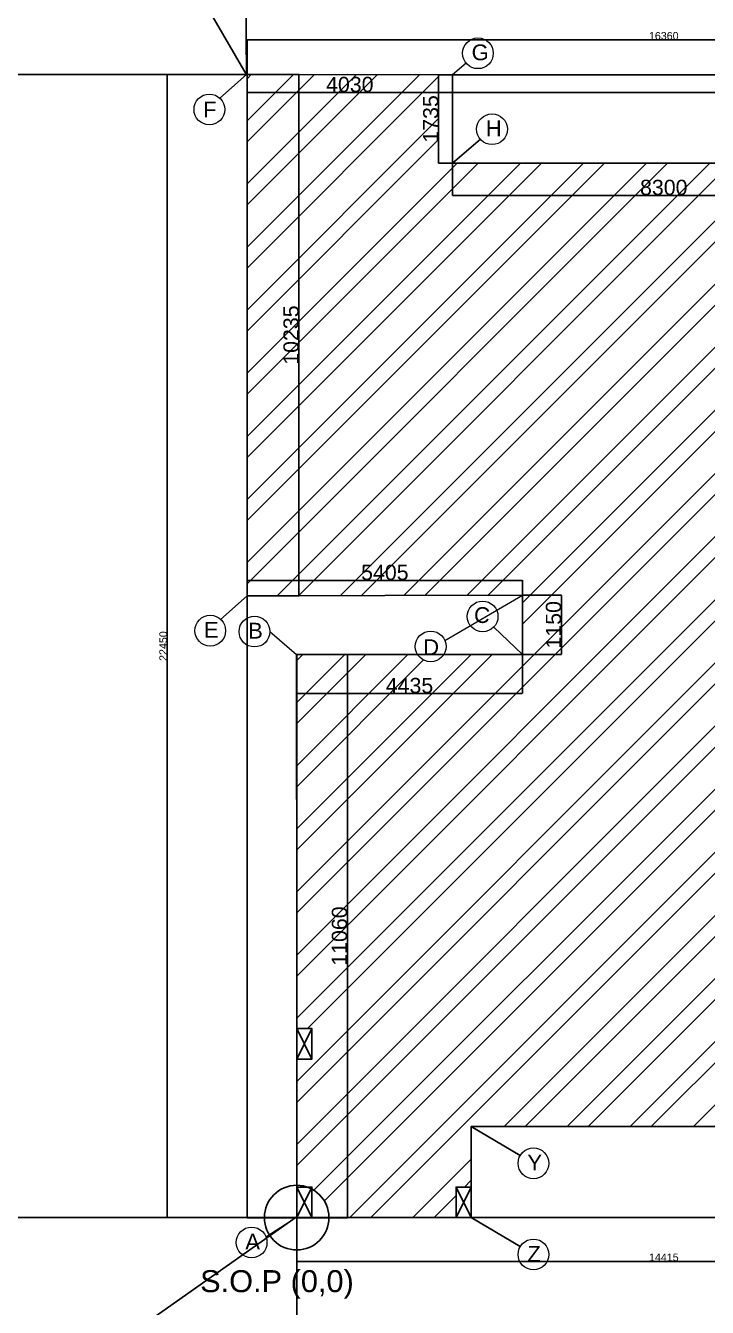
# Model space of a CAD drawing. Header units: millimetres. Extents: x -1932176 to 78768, y -1967 to 1266654.
# Drawn here: x -205223 to -191835, y 476025 to 501186 of the extents above; entities that cross this region are included whole.
import ezdxf

# ---------------------------------------------------------------- set-up
doc = ezdxf.new("R2010")
doc.units = ezdxf.units.MM
doc.linetypes.add('DASHDOTX2', pattern=[50.8, 25.4, -12.7, 0, -12.7])
doc.styles.get("Standard").update_dxf_attribs({"font": 'arial.ttf'})
doc.dimstyles.new('ISO-25', dxfattribs={"dimtxt": 150, "dimasz": 2.5, "dimexe": 1.25, "dimexo": 0.625, "dimtad": 1, "dimtxsty": 'Standard', "dimcen": 2.5, "dimadec": 0, "dimazin": 0, "dimtfac": 1, "dimtmove": 0, "dimatfit": 3, "dimfxl": 1, "dimarcsym": 0})

# ---------------------------------------------------------------- blocks, each defined once
blk = doc.blocks.new('*D75')
at = {"color": 0, "lineweight": -2, "ltscale": 30, "transparency": 16777216}
for p, q in [((-215544, 478380), (-215544, 477786)), ((-199536, 477787), (-215542, 477787)), ((-199534, 477788), (-199534, 477789))]:
    blk.add_line(p, q, dxfattribs=at)
at = {"color": 0, "ltscale": 30, "transparency": 16777216}
for points in [[(-215542, 477788), (-215542, 477787), (-215544, 477787)], [(-199536, 477788), (-199536, 477787), (-199534, 477787)]]:
    blk.add_solid(points, dxfattribs=at)
at = {"layer": 'Defpoints', "color": 0, "ltscale": 30, "transparency": 16777216}
for p in [(-215544, 478381), (-215544, 477787), (-199534, 477787)]:
    blk.add_point(p, dxfattribs=at)
at = {"color": 0, "ltscale": 30, "transparency": 16777216, "insert": (-207539, 477951), "char_height": 300, "attachment_point": 5}
blk.add_mtext('1610', dxfattribs=at)
blk = doc.blocks.new('*D76')
at = {"color": 0, "lineweight": -2, "ltscale": 30, "transparency": 16777216}
for p, q in [((-199537, 477787), (-199900, 477787)), ((-199899, 477785), (-199899, 466790)), ((-199537, 466787), (-199900, 466787))]:
    blk.add_line(p, q, dxfattribs=at)
at = {"color": 0, "ltscale": 30, "transparency": 16777216}
for points in [[(-199899, 477785), (-199898, 477785), (-199899, 477787)], [(-199899, 466790), (-199898, 466790), (-199899, 466787)]]:
    blk.add_solid(points, dxfattribs=at)
at = {"layer": 'Defpoints', "color": 0, "ltscale": 30, "transparency": 16777216}
for p in [(-199536, 477787), (-199899, 466787), (-199536, 466787)]:
    blk.add_point(p, dxfattribs=at)
at = {"color": 0, "ltscale": 30, "transparency": 16777216, "insert": (-200062, 472287), "char_height": 300, "attachment_point": 5, "rotation": 90}
blk.add_mtext('11000', dxfattribs=at)
blk = doc.blocks.new('*D96')
at = {"color": 0, "lineweight": -2, "ltscale": 30, "transparency": 16777216}
for p, q in [((-215547, 500224), (-215547, 500225)), ((-200875, 500224), (-215544, 500224)), ((-200873, 500224), (-200873, 500225))]:
    blk.add_line(p, q, dxfattribs=at)
at = {"color": 0, "ltscale": 30, "transparency": 16777216}
for points in [[(-215544, 500224), (-215544, 500223), (-215547, 500224)], [(-200875, 500224), (-200875, 500223), (-200873, 500224)]]:
    blk.add_solid(points, dxfattribs=at)
at = {"layer": 'Defpoints', "color": 0, "ltscale": 30, "transparency": 16777216}
for p in [(-215547, 500224), (-215547, 500224), (-200873, 500224)]:
    blk.add_point(p, dxfattribs=at)
at = {"color": 0, "ltscale": 30, "transparency": 16777216, "insert": (-208210, 500387), "char_height": 300, "attachment_point": 5}
blk.add_mtext('14675', dxfattribs=at)
blk = doc.blocks.new('*D77')
at = {"color": 0, "lineweight": -2, "ltscale": 30, "transparency": 16777216}
for p, q in [((-200936, 509996), (-200951, 509996)), ((-200887, 500227), (-200950, 509993)), ((-200873, 500225), (-200889, 500225))]:
    blk.add_line(p, q, dxfattribs=at)
at = {"color": 0, "ltscale": 30, "transparency": 16777216}
for points in [[(-200949, 509993), (-200950, 509993), (-200950, 509996)], [(-200887, 500227), (-200888, 500227), (-200887, 500225)]]:
    blk.add_solid(points, dxfattribs=at)
at = {"layer": 'Defpoints', "color": 0, "ltscale": 30, "transparency": 16777216}
for p in [(-200950, 509996), (-200935, 509996), (-200873, 500225)]:
    blk.add_point(p, dxfattribs=at)
at = {"color": 0, "ltscale": 30, "transparency": 16777216, "insert": (-200755, 505111), "char_height": 300, "attachment_point": 5, "rotation": 270.3655}
blk.add_mtext('9770', dxfattribs=at)
blk = doc.blocks.new('*D100')
at = {"color": 0, "lineweight": -2, "ltscale": 30, "transparency": 16777216}
for p, q in [((-205204, 507644), (-205203, 507645)), ((-200889, 500230), (-205203, 507642)), ((-200887, 500228), (-200887, 500228))]:
    blk.add_line(p, q, dxfattribs=at)
at = {"color": 0, "ltscale": 30, "transparency": 16777216}
for points in [[(-205203, 507642), (-205204, 507642), (-205204, 507644)], [(-200889, 500230), (-200889, 500229), (-200888, 500227)]]:
    blk.add_solid(points, dxfattribs=at)
at = {"layer": 'Defpoints', "color": 0, "ltscale": 30, "transparency": 16777216}
for p in [(-205204, 507644), (-205204, 507644), (-200888, 500227)]:
    blk.add_point(p, dxfattribs=at)
at = {"color": 0, "ltscale": 30, "transparency": 16777216, "insert": (-202905, 504018), "char_height": 300, "attachment_point": 5, "rotation": 300.2008}
blk.add_mtext('8580', dxfattribs=at)
blk = doc.blocks.new('*D79')
at = {"color": 0, "lineweight": -2, "ltscale": 30, "transparency": 16777216}
for p, q in [((-199909, 477795), (-215552, 466800)), ((-199899, 477786), (-199907, 477797)), ((-215547, 466788), (-215555, 466800))]:
    blk.add_line(p, q, dxfattribs=at)
at = {"color": 0, "ltscale": 30, "transparency": 16777216}
for points in [[(-199909, 477795), (-199909, 477794), (-199907, 477796)], [(-215553, 466800), (-215552, 466800), (-215555, 466799)]]:
    blk.add_solid(points, dxfattribs=at)
at = {"layer": 'Defpoints', "color": 0, "ltscale": 30, "transparency": 16777216}
for p in [(-199899, 477785), (-215555, 466799), (-215547, 466787)]:
    blk.add_point(p, dxfattribs=at)
at = {"color": 0, "ltscale": 30, "transparency": 16777216, "insert": (-207824, 472431), "char_height": 300, "attachment_point": 5, "rotation": 35.1001}
blk.add_mtext('19125', dxfattribs=at)
blk = doc.blocks.new('*D80')
at = {"color": 0, "lineweight": -2, "ltscale": 30, "transparency": 16777216}
for p, q in [((-199898, 477784), (-199898, 476926)), ((-185483, 477787), (-185483, 476929)), ((-199896, 476927), (-185485, 476930))]:
    blk.add_line(p, q, dxfattribs=at)
at = {"color": 0, "ltscale": 30, "transparency": 16777216}
for points in [[(-199896, 476928), (-199896, 476927), (-199898, 476927)], [(-185485, 476930), (-185485, 476929), (-185483, 476930)]]:
    blk.add_solid(points, dxfattribs=at)
at = {"layer": 'Defpoints', "color": 0, "ltscale": 30, "transparency": 16777216}
for p in [(-199898, 477785), (-185483, 477787), (-185483, 476930)]:
    blk.add_point(p, dxfattribs=at)
at = {"color": 0, "ltscale": 30, "transparency": 16777216, "insert": (-192690, 477006), "char_height": 150, "attachment_point": 5, "rotation": 0.0099}
blk.add_mtext('14415', dxfattribs=at)
blk = doc.blocks.new('*D102')
at = {"color": 0, "lineweight": -2, "ltscale": 30, "transparency": 16777216}
for p, q in [((-200871, 489994), (-200871, 490297)), ((-200869, 490296), (-195470, 490296)), ((-195467, 490005), (-195467, 490297))]:
    blk.add_line(p, q, dxfattribs=at)
at = {"color": 0, "ltscale": 30, "transparency": 16777216}
for points in [[(-200869, 490296), (-200869, 490295), (-200871, 490296)], [(-195470, 490296), (-195470, 490295), (-195467, 490296)]]:
    blk.add_solid(points, dxfattribs=at)
at = {"layer": 'Defpoints', "color": 0, "ltscale": 30, "transparency": 16777216}
for p in [(-195467, 490296), (-200871, 489993), (-195467, 490005)]:
    blk.add_point(p, dxfattribs=at)
at = {"color": 0, "ltscale": 30, "transparency": 16777216, "insert": (-198169, 490450), "char_height": 300, "attachment_point": 5}
blk.add_mtext('5405', dxfattribs=at)
blk = doc.blocks.new('*D104')
at = {"color": 0, "lineweight": -2, "ltscale": 30, "transparency": 16777216}
for p, q in [((-195467, 490005), (-194699, 490005)), ((-194701, 490002), (-194701, 488846)), ((-195467, 488844), (-194699, 488844))]:
    blk.add_line(p, q, dxfattribs=at)
at = {"color": 0, "ltscale": 30, "transparency": 16777216}
for points in [[(-194701, 490002), (-194700, 490002), (-194701, 490005)], [(-194701, 488846), (-194700, 488846), (-194701, 488844)]]:
    blk.add_solid(points, dxfattribs=at)
at = {"layer": 'Defpoints', "color": 0, "ltscale": 30, "transparency": 16777216}
for p in [(-195467, 490005), (-195467, 488844), (-194701, 488844)]:
    blk.add_point(p, dxfattribs=at)
at = {"color": 0, "ltscale": 30, "transparency": 16777216, "insert": (-194855, 489424), "char_height": 300, "attachment_point": 5, "rotation": 90}
blk.add_mtext('1150', dxfattribs=at)
blk = doc.blocks.new('*D105')
at = {"color": 0, "lineweight": -2, "ltscale": 30, "transparency": 16777216}
for p, q in [((-200873, 500223), (-200873, 499872)), ((-196841, 500220), (-196841, 499872)), ((-200870, 499874), (-196844, 499874))]:
    blk.add_line(p, q, dxfattribs=at)
at = {"color": 0, "ltscale": 30, "transparency": 16777216}
for points in [[(-200870, 499874), (-200870, 499873), (-200873, 499874)], [(-196844, 499874), (-196844, 499873), (-196841, 499874)]]:
    blk.add_solid(points, dxfattribs=at)
at = {"layer": 'Defpoints', "color": 0, "ltscale": 30, "transparency": 16777216}
for p in [(-200873, 500224), (-196841, 500221), (-196841, 499874)]:
    blk.add_point(p, dxfattribs=at)
at = {"color": 0, "ltscale": 30, "transparency": 16777216, "insert": (-198857, 500028), "char_height": 300, "attachment_point": 5}
blk.add_mtext('4030', dxfattribs=at)
blk = doc.blocks.new('*D107')
at = {"color": 0, "lineweight": -2, "ltscale": 30, "transparency": 16777216}
for p, q in [((-196841, 498487), (-196841, 497853)), ((-188541, 498489), (-188541, 497853)), ((-196839, 497854), (-188544, 497854))]:
    blk.add_line(p, q, dxfattribs=at)
at = {"color": 0, "ltscale": 30, "transparency": 16777216}
for points in [[(-196839, 497855), (-196839, 497854), (-196841, 497854)], [(-188544, 497855), (-188544, 497854), (-188541, 497854)]]:
    blk.add_solid(points, dxfattribs=at)
at = {"layer": 'Defpoints', "color": 0, "ltscale": 30, "transparency": 16777216}
for p in [(-196841, 498487), (-188541, 498490), (-188541, 497854)]:
    blk.add_point(p, dxfattribs=at)
at = {"color": 0, "ltscale": 30, "transparency": 16777216, "insert": (-192691, 498008), "char_height": 300, "attachment_point": 5}
blk.add_mtext('8300', dxfattribs=at)
blk = doc.blocks.new('*D82')
at = {"color": 0, "lineweight": -2, "ltscale": 30, "transparency": 16777216}
for p, q in [((-196842, 500221), (-197114, 500221)), ((-197112, 500218), (-197112, 498490)), ((-196842, 498487), (-197114, 498487))]:
    blk.add_line(p, q, dxfattribs=at)
at = {"color": 0, "ltscale": 30, "transparency": 16777216}
for points in [[(-197113, 500218), (-197112, 500218), (-197112, 500221)], [(-197113, 498490), (-197112, 498490), (-197112, 498487)]]:
    blk.add_solid(points, dxfattribs=at)
at = {"layer": 'Defpoints', "color": 0, "ltscale": 30, "transparency": 16777216}
for p in [(-196841, 500221), (-197112, 498487), (-196841, 498487)]:
    blk.add_point(p, dxfattribs=at)
at = {"color": 0, "ltscale": 30, "transparency": 16777216, "insert": (-197266, 499354), "char_height": 300, "attachment_point": 5, "rotation": 90}
blk.add_mtext('1735', dxfattribs=at)
blk = doc.blocks.new('*D108')
at = {"color": 0, "lineweight": -2, "ltscale": 30, "transparency": 16777216}
for p, q in [((-200889, 500229), (-199854, 500229)), ((-199855, 500227), (-199855, 489996)), ((-200868, 489994), (-199854, 489994))]:
    blk.add_line(p, q, dxfattribs=at)
at = {"color": 0, "ltscale": 30, "transparency": 16777216}
for points in [[(-199856, 500227), (-199855, 500227), (-199855, 500229)], [(-199856, 489996), (-199855, 489996), (-199855, 489994)]]:
    blk.add_solid(points, dxfattribs=at)
at = {"layer": 'Defpoints', "color": 0, "ltscale": 30, "transparency": 16777216}
for p in [(-200889, 500229), (-200868, 489994), (-199855, 489994)]:
    blk.add_point(p, dxfattribs=at)
at = {"color": 0, "ltscale": 30, "transparency": 16777216, "insert": (-200009, 495111), "char_height": 300, "attachment_point": 5, "rotation": 90}
blk.add_mtext('10235', dxfattribs=at)
blk = doc.blocks.new('*D85')
at = {"color": 0, "lineweight": -2, "ltscale": 30, "transparency": 16777216}
for p, q in [((-199902, 488843), (-199902, 488074)), ((-195467, 488843), (-195467, 488074)), ((-199900, 488076), (-195470, 488076))]:
    blk.add_line(p, q, dxfattribs=at)
at = {"color": 0, "ltscale": 30, "transparency": 16777216}
for points in [[(-199900, 488076), (-199900, 488075), (-199902, 488076)], [(-195470, 488076), (-195470, 488075), (-195467, 488076)]]:
    blk.add_solid(points, dxfattribs=at)
at = {"layer": 'Defpoints', "color": 0, "ltscale": 30, "transparency": 16777216}
for p in [(-199902, 488844), (-195467, 488844), (-195467, 488076)]:
    blk.add_point(p, dxfattribs=at)
at = {"color": 0, "ltscale": 30, "transparency": 16777216, "insert": (-197685, 488230), "char_height": 300, "attachment_point": 5}
blk.add_mtext('4435', dxfattribs=at)
blk = doc.blocks.new('*D114')
at = {"color": 0, "lineweight": -2, "ltscale": 30, "transparency": 16777216}
for p, q in [((-199904, 488843), (-198904, 488843)), ((-198905, 488841), (-198905, 477786)), ((-199904, 477784), (-198904, 477784))]:
    blk.add_line(p, q, dxfattribs=at)
at = {"color": 0, "ltscale": 30, "transparency": 16777216}
for points in [[(-198905, 488841), (-198904, 488841), (-198905, 488843)], [(-198905, 477786), (-198904, 477786), (-198905, 477784)]]:
    blk.add_solid(points, dxfattribs=at)
at = {"layer": 'Defpoints', "color": 0, "ltscale": 30, "transparency": 16777216}
for p in [(-199905, 488843), (-199905, 477784), (-198905, 477784)]:
    blk.add_point(p, dxfattribs=at)
at = {"color": 0, "ltscale": 30, "transparency": 16777216, "insert": (-199059, 483314), "char_height": 300, "attachment_point": 5, "rotation": 90}
blk.add_mtext('11060', dxfattribs=at)
blk = doc.blocks.new('*D87')
at = {"color": 0, "lineweight": -2, "ltscale": 30, "transparency": 16777216}
for p, q in [((-200873, 500224), (-200873, 500908)), ((-200870, 500907), (-184512, 500907)), ((-184510, 500224), (-184510, 500908))]:
    blk.add_line(p, q, dxfattribs=at)
at = {"color": 0, "ltscale": 30, "transparency": 16777216}
for points in [[(-200870, 500907), (-200870, 500906), (-200873, 500907)], [(-184512, 500907), (-184512, 500906), (-184510, 500907)]]:
    blk.add_solid(points, dxfattribs=at)
at = {"layer": 'Defpoints', "color": 0, "ltscale": 30, "transparency": 16777216}
for p in [(-184510, 500907), (-200873, 500224), (-184510, 500224)]:
    blk.add_point(p, dxfattribs=at)
at = {"color": 0, "ltscale": 30, "transparency": 16777216, "insert": (-192691, 500984), "char_height": 150, "attachment_point": 5}
blk.add_mtext('16360', dxfattribs=at)
blk = doc.blocks.new('*D569')
at = {"color": 0, "lineweight": -2, "ltscale": 30, "transparency": 16777216}
for p, q in [((-200873, 500224), (-202445, 500224)), ((-202444, 500221), (-202444, 477790)), ((-199900, 477787), (-202445, 477787))]:
    blk.add_line(p, q, dxfattribs=at)
at = {"color": 0, "ltscale": 30, "transparency": 16777216}
for points in [[(-202444, 500221), (-202443, 500221), (-202444, 500224)], [(-202444, 477790), (-202443, 477790), (-202444, 477787)]]:
    blk.add_solid(points, dxfattribs=at)
at = {"layer": 'Defpoints', "color": 0, "ltscale": 30, "transparency": 16777216}
for p in [(-200873, 500224), (-202444, 477787), (-199900, 477787)]:
    blk.add_point(p, dxfattribs=at)
at = {"color": 0, "ltscale": 30, "transparency": 16777216, "insert": (-202521, 489006), "char_height": 150, "attachment_point": 5, "rotation": 90}
blk.add_mtext('22450', dxfattribs=at)

msp = doc.modelspace()

# ---------------------------------------------------------------- hatches: boundary and pattern name
at = {"ltscale": 30, "true_color": 0x000000}
h = msp.add_hatch(dxfattribs=at)
h.set_pattern_fill('ANSI32', color=18, scale=92)
edge = h.paths.add_edge_path()
edge.add_line((-185482.2944, 485727.50208), (-188707.55363, 485728.18597))
edge.add_line((-188707.55363, 485728.18597), (-188707.2085, 487590.68537))
edge.add_line((-188707.2085, 487590.68537), (-189264.78924, 487590.68683))
edge.add_line((-189264.78924, 487590.68683), (-189264.78608, 488800.69129))
edge.add_line((-189264.78608, 488800.69129), (-190974.78608, 488800.69129))
edge.add_line((-190974.78608, 488800.69129), (-190974.23323, 490006.84373))
edge.add_line((-190974.23323, 490006.84373), (-190675.43198, 489784.6188))
edge.add_arc((-190433.15724, 489604.43384), 301.93322, 0, 143.361022973, ccw=False)
edge.add_arc((-190431.81044, 489575.94751), 301.93322, -27.83957885, 5.413707201, ccw=False)
edge.add_arc((-189909.5484, 489273.70539), 301.93322, 0, 147.722155241, ccw=False)
edge.add_arc((-189909.5484, 489273.70539), 301.93322, -156.056596489, 0, ccw=False)
edge.add_line((-190185.4993, 489151.17061), (-190974.50919, 488800.81424))
edge.add_line((-190974.50919, 488800.81424), (-190974.50921, 488800.69129))
edge.add_line((-190974.50921, 488800.69129), (-189264.78608, 488800.69129))
edge.add_line((-189264.78608, 488800.69129), (-189035.76393, 488920.76566))
edge.add_arc((-188768.35496, 489060.96591), 301.93322, 180, 207.667641501, ccw=False)
edge.add_arc((-188768.35496, 489060.96591), 301.93322, 0, 180, ccw=False)
edge.add_arc((-188768.35496, 489060.96591), 301.93322, -152.332358499, 0, ccw=False)
edge.add_line((-189035.76393, 488920.76566), (-189264.78608, 488800.69129))
edge.add_line((-189264.78608, 488800.69129), (-189264.78608, 487590.68995))
edge.add_line((-189264.78608, 487590.68995), (-189084.46142, 487768.97088))
edge.add_arc((-188869.74912, 487981.24971), 301.93322, 180, 224.673469213, ccw=False)
edge.add_arc((-188869.74912, 487981.24971), 301.93322, 0, 180, ccw=False)
edge.add_arc((-188869.74912, 487981.24971), 301.93322, -135.326530787, 0, ccw=False)
edge.add_line((-189084.46142, 487768.97088), (-189264.78608, 487590.68995))
edge.add_line((-189264.78608, 487590.68995), (-189264.78608, 487590.68683))
edge.add_line((-189264.78608, 487590.68683), (-188707.20848, 487590.68683))
edge.add_line((-188707.20848, 487590.68683), (-188707.20848, 487590.68537))
edge.add_line((-188707.20848, 487590.68537), (-188256.04905, 487166.66115))
edge.add_arc((-188036.03618, 486959.88106), 301.93322, 0, 136.775895994, ccw=False)
edge.add_arc((-188036.03618, 486959.88106), 301.93322, -180, 0, ccw=False)
edge.add_arc((-188036.03618, 486959.88106), 301.93322, 136.775895994, 180, ccw=False)
edge.add_line((-188256.04905, 487166.66115), (-188707.20848, 487590.68537))
edge.add_line((-188707.20848, 487590.68537), (-188707.55363, 485728.18597))
edge.add_line((-188707.55363, 485728.18597), (-187869.22385, 486163.40489))
edge.add_arc((-187601.25045, 486302.52329), 301.93322, 180, 207.436083644, ccw=False)
edge.add_arc((-187601.25045, 486302.52329), 301.93322, 0, 180, ccw=False)
edge.add_arc((-187601.25045, 486302.52329), 301.93322, -152.563916356, 0, ccw=False)
edge.add_line((-187869.22385, 486163.40489), (-188707.55363, 485728.18597))
edge.add_line((-188707.55363, 485728.18597), (-185482.2944, 485727.50208))
edge.add_line((-185482.2944, 485727.50208), (-185482.2944, 484908.88764))
edge.add_arc((-187573.83407, 482910.62048), 2892.68212, 43.693533802, 125.547711707)
edge.add_line((-189255.58359, 485264.19826), (-189273.99488, 489917.17539))
edge.add_line((-189273.99488, 489917.17539), (-184519.28244, 500223.02184))
edge.add_line((-184519.28244, 500223.02184), (-188541.32942, 500220.54288))
edge.add_line((-188541.32942, 500220.54288), (-188541.32942, 498487.31184))
edge.add_line((-188541.32942, 498487.31184), (-197112.26029, 498487.31184))
edge.add_line((-197112.26029, 498487.31184), (-197112.26029, 500220.54299))
edge.add_line((-197112.26029, 500220.54299), (-200872.71642, 500223.84201))
edge.add_line((-200872.71642, 500223.84201), (-200871.32942, 489993.49836))
edge.add_line((-200871.32942, 489993.49836), (-195467.16206, 490004.65232))
edge.add_line((-195467.16206, 490004.65232), (-195467.16206, 488843.89938))
edge.add_line((-195467.16206, 488843.89938), (-197009.52564, 488843.89938))
edge.add_arc((-197268.45649, 488999.20066), 301.93322, 210.954443373, 329.045556627, ccw=False)
edge.add_line((-197527.38734, 488843.89938), (-199899.81905, 488843.89938))
edge.add_line((-199899.81905, 488843.89938), (-199899.81905, 481498.00597))
edge.add_line((-199899.81905, 481498.00597), (-199599.81905, 481498.00597))
edge.add_line((-199599.81905, 481498.00597), (-199599.81905, 480898.00597))
edge.add_line((-199599.81905, 480898.00597), (-199899.81905, 480898.00597))
edge.add_line((-199899.81905, 480898.00597), (-199899.81905, 478421.54411))
edge.add_arc((-199899.81905, 477787.49744), 634.04666, 71.138462058, 90, ccw=False)
edge.add_line((-199694.84302, 478387.49744), (-199599.81905, 478387.49744))
edge.add_line((-199599.81905, 478387.49744), (-199599.81905, 478346.08063))
edge.add_arc((-199899.81905, 477787.49744), 634.04666, 0.027062332, 61.760950935, ccw=False)
edge.add_line((-199265.77246, 477787.79692), (-196771.20056, 477788.97518))
edge.add_line((-196771.20056, 477788.97518), (-196771.20056, 478387.49744))
edge.add_line((-196771.20056, 478387.49744), (-196472.01009, 478387.49744))
edge.add_line((-196472.01009, 478387.49744), (-196472.01009, 479577.49744))
edge.add_line((-196472.01009, 479577.49744), (-188910.60133, 479577.49744))
edge.add_line((-188910.60133, 479577.49744), (-188910.60133, 477787.49744))
edge.add_line((-188910.60133, 477787.49744), (-185482.83978, 477787.49744))
edge.add_line((-185482.83978, 477787.49744), (-185482.83978, 483135.49881))
edge.add_line((-185482.83978, 483135.49881), (-185482.2944, 485727.50208))

# ---------------------------------------------------------------- linework, layer by layer
at = {"color": 7, "linetype": 'ByBlock', "lineweight": 5}
for p, q in [((-196571.38331, 500448.18007), (-196841.32942, 500220.54322)), ((-200888.66787, 500224.99025), (-201411.09314, 499762.71639)), ((-200871.32942, 489993.49836), (-201393.7547, 489531.22451)), ((-196988.92254, 489113.32535), (-195467.16206, 490004.65232)), ((-195467.16206, 488843.89938), (-196030.175, 489379.9462)), ((-200426.96984, 489290.8624), (-199904.63887, 488843.48272)), ((-200505.65451, 477413.06686), (-199918.8723, 477787.49744))]:
    msp.add_line(p, q, dxfattribs=at)
at = {"color": 244, "ltscale": 30, "true_color": 0x991b1e}
for p, q in [((-200872.71642, 500223.84201), (-197112.26029, 500220.54299)), ((-200871.32942, 489993.49836), (-200872.71642, 500223.84201)), ((-197112.26029, 500220.54299), (-197112.26029, 498487.31184)), ((-197112.26029, 498487.31184), (-188541.32942, 498487.31184)), ((-195467.16206, 490004.65232), (-200871.32942, 489993.49836)), ((-195467.16206, 488843.89938), (-195467.16206, 490004.65232)), ((-199899.81905, 477787.49744), (-199899.81905, 488843.89938)), ((-199899.81905, 488843.89938), (-195467.16206, 488843.89938)), ((-188910.60133, 479577.49744), (-196472.01009, 479577.49744)), ((-196472.01009, 479577.49744), (-196472.01009, 477789.11649)), ((-196472.01009, 477789.11649), (-199899.81905, 477787.49744))]:
    msp.add_line(p, q, dxfattribs=at)
at = {"ltscale": 30}
for p, q in [((-196841.32942, 500220.54322), (-196841.32942, 498487.31184)), ((-196841.32942, 498487.31184), (-196293.25843, 498955.49578)), ((-188541.32942, 498487.31184), (-196841.32942, 498487.31184)), ((-199899.81905, 483135.49881), (-199899.81905, 477787.49744)), ((-196472.00914, 479577.49689), (-195510.29834, 479007.49605)), ((-196472.01009, 477787.49744), (-195510.29928, 477217.49661))]:
    msp.add_line(p, q, dxfattribs=at)
at = {"color": 252, "ltscale": 30}
for p, q in [((-196841.32942, 500220.54322), (-188541.32942, 500220.54322)), ((-196841.32942, 499872.48631), (-188541.32942, 499872.48631)), ((-200871.32942, 489993.49836), (-200871.32942, 477783.74744)), ((-200871.32942, 477783.74744), (-199265.78348, 477783.74744)), ((-196472.01009, 477787.49744), (-188910.60133, 477787.49744))]:
    msp.add_line(p, q, dxfattribs=at)
at = {"color": 251, "true_color": 0x636466}
for p, q in [((-199899.81905, 481498.00597), (-199599.81905, 480898.00597)), ((-199899.81905, 480898.00597), (-199599.81905, 481498.00597)), ((-199899.81905, 478387.49744), (-199599.81905, 477787.49744)), ((-199899.81905, 477787.49744), (-199599.81905, 478387.49744)), ((-196771.20056, 478387.49744), (-196471.20056, 477787.49744)), ((-196771.20056, 477787.49744), (-196471.20056, 478387.49744))]:
    msp.add_line(p, q, dxfattribs=at)
at = {"transparency": 16777216}
for points in [[(-199902.13887, 488843.89938), (-195467.16206, 488843.89938), (-195467.16206, 490004.65232), (-200871.32942, 489993.49836), (-200872.71642, 500223.84201), (-196841.32942, 500220.54322)], [(-199902.13887, 488843.89938), (-199899.81905, 483135.49881)], [(-199899.81905, 477787.49744), (-196472.01009, 477787.49744), (-196472.01009, 479577.49744), (-188910.60133, 479577.49744)], [(-199899.81905, 477787.49744), (-196472.01009, 477787.49744)]]:
    msp.add_lwpolyline(points, dxfattribs=at)
at = {"color": 251, "true_color": 0x636466}
for points in [[(-199899.81905, 480898.00597), (-199599.81905, 480898.00597), (-199599.81905, 481498.00597), (-199899.81905, 481498.00597)], [(-199899.81905, 477787.49744), (-199599.81905, 477787.49744), (-199599.81905, 478387.49744), (-199899.81905, 478387.49744)], [(-196771.20056, 477787.49744), (-196471.20056, 477787.49744), (-196471.20056, 478387.49744), (-196771.20056, 478387.49744)]]:
    msp.add_lwpolyline(points, close=True, dxfattribs=at)
at = {"color": 7, "linetype": 'ByBlock', "lineweight": 20, "ltscale": 0.7, "transparency": 33554671}
for centre in [(-196340.56347, 500642.823), (-201614.8156, 499539.86929), (-196063.68463, 499151.60682), (-196248.84655, 489588.14424), (-201597.47715, 489308.37741), (-200728.90306, 489290.8624), (-197268.45649, 488999.20066), (-195250.55937, 478853.55016), (-200785.18845, 477298.94217), (-195250.56031, 477063.55071)]:
    msp.add_circle(centre, 301.93322, dxfattribs=at)
at = {"ltscale": 30}
msp.add_circle((-199899.81905, 477787.49744), 634.04666, dxfattribs=at)

# ---------------------------------------------------------------- texts
at = {"color": 7, "linetype": 'ByBlock', "lineweight": 20, "ltscale": 0.7, "transparency": 33554671}
for s, p in [('G', (-196464.7849, 500505.83288)), ('F', (-201737.10104, 499382.5419)), ('H', (-196187.90605, 499014.6167)), ('E', (-201721.69858, 489171.38729)), ('B', (-200853.12448, 489153.87228)), ('D', (-197416.5477, 488829.37267)), ('Y', (-195369.73472, 478712.3033)), ('A', (-200909.40987, 477161.95206)), ('Z', (-195369.73566, 476922.30386))]:
    msp.add_text(s, height=310, dxfattribs=at).set_placement(p)
msp.add_text('C', height=310, rotation=356.105029594, dxfattribs=at).set_placement((-196427.14034, 489471.80322))
at = {"color": 7, "linetype": 'DASHDOTX2', "lineweight": 15, "ltscale": 1000020000.0, "transparency": 33554671}
msp.add_text('S.O.P (0,0)', height=432, dxfattribs=at).set_placement((-201796.44071, 476323.83081))

# ---------------------------------------------------------------- dimensions: what is measured, and where the dimension line sits
at = {"color": 252, "ltscale": 30}
for p1, p2, distance, text, picture, middle in [((-200872.71642, 500225.09201), (-200935.05147, 509995.87154), 14.70177, '9770', '*D77', (-200755.41684, 505111.42896)), ((-200887.8505, 500227.49551), (-205204.48862, 507643.9788), 0, '8580', '*D100', (-202905.14538, 504017.81789)), ((-199898.98572, 477784.99744), (-215546.76716, 466787.49744), -13.4803, '19125', '*D79', (-207824.45272, 472430.77515))]:
    dim = msp.add_aligned_dim(p1=p1, p2=p2, distance=distance, text=text, dimstyle='ISO-25', override={"dimtxt": 300, "dimgap": 10}, dxfattribs=at)
    dim.commit()
    dim.dimension.update_dxf_attribs({"geometry": picture, "text_midpoint": middle})
dim = msp.add_linear_dim(base=(-184509.94241, 500906.77406), p1=(-200872.71642, 500223.84201), p2=(-184509.94241, 500223.84201), text='16360', dimstyle='ISO-25', dxfattribs=at)
dim.commit()
dim.dimension.update_dxf_attribs({"geometry": '*D87', "text_midpoint": (-192691.32942, 500984.03616)})
for base, p1, p2, text, override, picture, middle in [((-215546.76716, 500223.84201), (-200872.71642, 500223.84201), (-215546.76716, 500223.84201), '14675', {"dimtxt": 300, "dimgap": 10}, '*D96', (-208209.74179, 500387.01391)), ((-196841.32942, 499873.73631), (-200872.71642, 500223.84201), (-196841.32942, 500220.54322), '4030', {"dimtxt": 300}, '*D105', (-198857.02292, 500027.63553)), ((-215544.26716, 477787.49744), (-199533.88772, 477787.49744), (-215544.26716, 478380.69887), '1610', {"dimtxt": 300, "dimgap": 10}, '*D75', (-207539.07744, 477950.66934))]:
    dim = msp.add_linear_dim(base=base, p1=p1, p2=p2, text=text, dimstyle='ISO-25', override=override, dxfattribs=at)
    dim.commit()
    dim.dimension.update_dxf_attribs({"geometry": picture, "text_midpoint": middle})
dim = msp.add_linear_dim(base=(-202443.50659, 477787.49744), p1=(-200872.71642, 500223.84201), p2=(-199899.81905, 477787.49744), angle=90, text='22450', dimstyle='ISO-25', dxfattribs=at)
dim.commit()
dim.dimension.update_dxf_attribs({"geometry": '*D569', "text_midpoint": (-202520.71753, 489005.66973)})
for base, p1, p2, text, picture, middle in [((-199855.25383, 489993.50453), (-200889.46819, 500229.44658), (-200868.34167, 489993.50453), '10235', '*D108', (-199855.25383, 495111.47556)), ((-194700.73429, 488843.89938), (-195467.16206, 490004.65232), (-195467.16206, 488843.89938), '1150', '*D104', (-194700.73429, 489424.27585))]:
    dim = msp.add_linear_dim(base=base, p1=p1, p2=p2, angle=90, text=text, dimstyle='ISO-25', override={"dimtxt": 300}, dxfattribs=at)
    dim.commit()
    dim.dimension.update_dxf_attribs({"geometry": picture, "text_midpoint": middle, "dimtype": 160})
for base, p1, p2, text, picture, middle in [((-197112.26029, 498487.31184), (-196841.04563, 500220.54299), (-196841.32942, 498487.31184), '1735', '*D82', (-197266.1595, 499353.92741)), ((-198904.75241, 477783.74744), (-199904.63887, 488843.48272), (-199904.63887, 477783.74744), '11060', '*D114', (-199058.54931, 483313.61508))]:
    dim = msp.add_linear_dim(base=base, p1=p1, p2=p2, angle=90, text=text, dimstyle='ISO-25', override={"dimtxt": 300}, dxfattribs=at)
    dim.commit()
    dim.dimension.update_dxf_attribs({"geometry": picture, "text_midpoint": middle})
dim = msp.add_linear_dim(base=(-188541.32942, 497854.1915), p1=(-196841.32942, 498487.31184), p2=(-188541.32942, 498489.81184), dimstyle='ISO-25', override={"dimtxt": 300}, dxfattribs=at)
dim.commit()
dim.dimension.update_dxf_attribs({"geometry": '*D107', "text_midpoint": (-192691.32942, 498008.09071)})
for base, p1, p2, text, picture, middle in [((-195467.16206, 490295.8256), (-200871.32942, 489993.49836), (-195467.16206, 490004.65232), '5405', '*D102', (-198169.24574, 490295.8256)), ((-195467.16206, 488075.61251), (-199902.13887, 488843.89938), (-195467.16206, 488843.89938), '4435', '*D85', (-197684.65047, 488075.61251))]:
    dim = msp.add_linear_dim(base=base, p1=p1, p2=p2, text=text, dimstyle='ISO-25', override={"dimtxt": 300}, dxfattribs=at)
    dim.commit()
    dim.dimension.update_dxf_attribs({"geometry": picture, "text_midpoint": middle, "dimtype": 160})
dim = msp.add_linear_dim(base=(-199898.56905, 466787.49744), p1=(-199536.38772, 477787.49744), p2=(-199536.38772, 466787.49744), angle=90, dimstyle='ISO-25', override={"dimtxt": 300, "dimgap": 10}, dxfattribs=at)
dim.commit()
dim.dimension.update_dxf_attribs({"geometry": '*D76', "text_midpoint": (-200061.74095, 472287.49744)})
dim = msp.add_aligned_dim(p1=(-199898.15239, 477784.99744), p2=(-185482.83978, 477787.49744), distance=-857.65657, text='14415', dimstyle='ISO-25', dxfattribs=at)
dim.commit()
dim.dimension.update_dxf_attribs({"geometry": '*D80', "text_midpoint": (-192690.36073, 477005.80183)})

doc.saveas('drawing.dxf')
